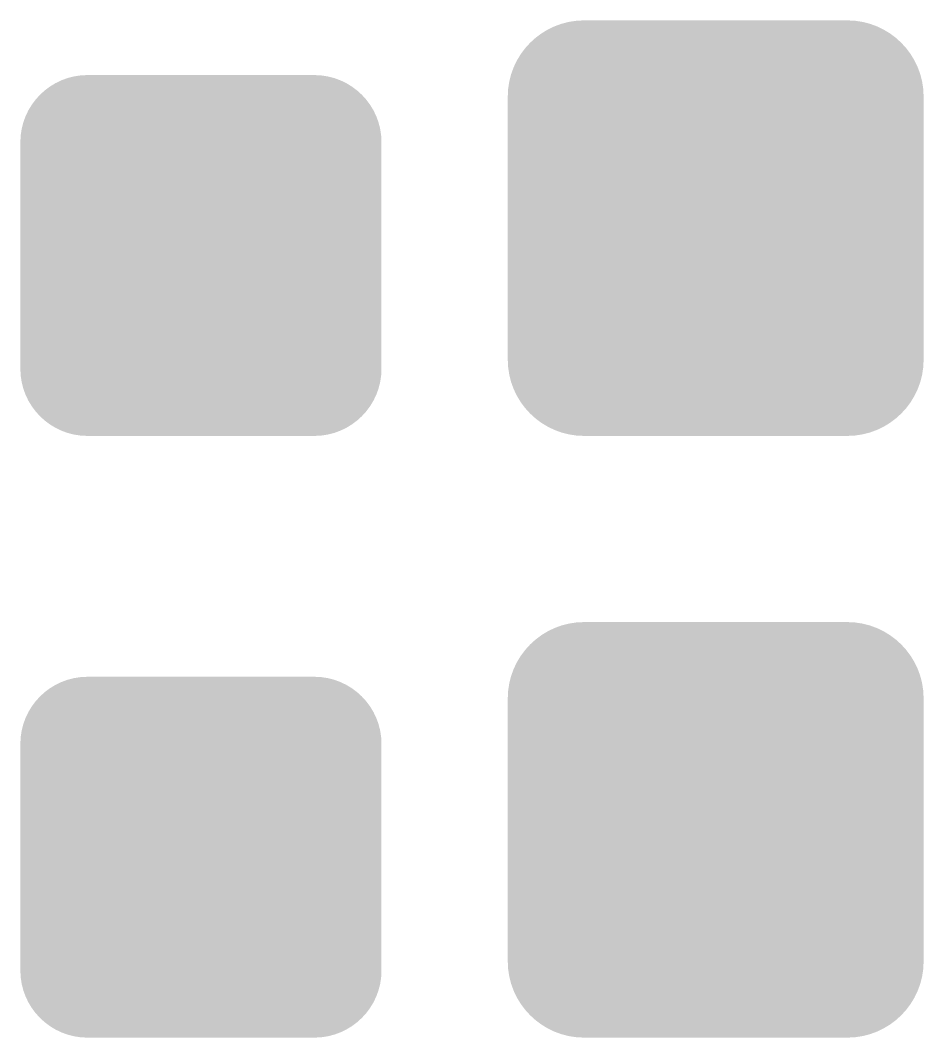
# Model space of a CAD drawing. Header units: millimetres. Extents: x 5277 to 6029, y 2052 to 2709.
# Drawn here: x 5706 to 5722.5, y 2645.63 to 2664.23 of the extents above; entities that cross this region are included whole.
import ezdxf

# ---------------------------------------------------------------- set-up
doc = ezdxf.new("R2010")
doc.units = ezdxf.units.MM
doc.layers.add('RailwayFacility', color=7, linetype='CONTINUOUS', true_color=0x000000)

# ---------------------------------------------------------------- blocks, each defined once
blk = doc.blocks.new('602030202_план_мз')
at = {"layer": 'RailwayFacility', "linetype": 'Continuous'}
h = blk.add_hatch(color=256, dxfattribs=at)
edge = h.paths.add_edge_path()
edge.add_spline(control_points=[(0, 0), (0, 0.675), (0.55, 1.225), (1.225, 1.225)], knot_values=[-1, -1, -1, -1, 0, 0, 0, 0], degree=3, periodic=0)
edge.add_line((1.225, 1.225), (5.372, 1.225))
edge.add_spline(control_points=[(5.372, 1.225), (6.047, 1.225), (6.598, 0.675), (6.598, 0)], knot_values=[-1, -1, -1, -1, 0, 0, 0, 0], degree=3, periodic=0)
edge.add_line((6.598, 0), (6.598, -4.147))
edge.add_spline(control_points=[(6.598, -4.147), (6.598, -4.822), (6.047, -5.372), (5.372, -5.372)], knot_values=[-1, -1, -1, -1, 0, 0, 0, 0], degree=3, periodic=0)
edge.add_line((5.372, -5.372), (1.225, -5.372))
edge.add_spline(control_points=[(1.225, -5.372), (0.55, -5.372), (0, -4.822), (0, -4.147)], knot_values=[-1, -1, -1, -1, 0, 0, 0, 0], degree=3, periodic=0)
edge.add_line((0, -4.147), (0, 0))
edge = h.paths.add_edge_path(flags=16)
edge.add_spline(control_points=[(0.313, -4.147), (0.313, -4.652), (0.72, -5.059), (1.225, -5.059)], knot_values=[-1, -1, -1, -1, 0, 0, 0, 0], degree=3, periodic=0)
edge.add_line((1.225, -5.059), (5.372, -5.059))
edge.add_spline(control_points=[(5.372, -5.059), (5.878, -5.059), (6.285, -4.652), (6.285, -4.147)], knot_values=[-1, -1, -1, -1, 0, 0, 0, 0], degree=3, periodic=0)
edge.add_line((6.285, -4.147), (6.285, 0))
edge.add_spline(control_points=[(6.285, 0), (6.285, 0.505), (5.878, 0.912), (5.372, 0.912)], knot_values=[-1, -1, -1, -1, 0, 0, 0, 0], degree=3, periodic=0)
edge.add_line((5.372, 0.912), (1.225, 0.912))
edge.add_spline(control_points=[(1.225, 0.912), (0.72, 0.912), (0.313, 0.505), (0.313, 0)], knot_values=[-1, -1, -1, -1, 0, 0, 0, 0], degree=3, periodic=0)
edge.add_line((0.313, 0), (0.313, -4.147))
at = {"layer": 'RailwayFacility', "linetype": 'Continuous', "true_color": 0xff0000}
h = blk.add_hatch(color=1, dxfattribs=at)
edge = h.paths.add_edge_path()
edge.add_line((0.313, 0), (0.313, -4.147))
edge.add_spline(control_points=[(0.313, -4.147), (0.313, -4.652), (0.72, -5.059), (1.225, -5.059)], knot_values=[-1, -1, -1, -1, 0, 0, 0, 0], degree=3, periodic=0)
edge.add_line((1.225, -5.059), (5.372, -5.059))
edge.add_spline(control_points=[(5.372, -5.059), (5.878, -5.059), (6.285, -4.652), (6.285, -4.147)], knot_values=[-1, -1, -1, -1, 0, 0, 0, 0], degree=3, periodic=0)
edge.add_line((6.285, -4.147), (6.285, 0))
edge.add_spline(control_points=[(6.285, 0), (6.285, 0.505), (5.878, 0.912), (5.372, 0.912)], knot_values=[-1, -1, -1, -1, 0, 0, 0, 0], degree=3, periodic=0)
edge.add_line((5.372, 0.912), (1.225, 0.912))
edge.add_spline(control_points=[(1.225, 0.912), (0.72, 0.912), (0.313, 0.505), (0.313, 0)], knot_values=[-1, -1, -1, -1, 0, 0, 0, 0], degree=3, periodic=0)
at = {"layer": 'RailwayFacility', "linetype": 'Continuous'}
h = blk.add_hatch(color=256, dxfattribs=at)
h.paths.add_polyline_path([(3.491, -0.219), (5.793, -0.219), (5.793, -0.522), (5.306, -0.522), (5.306, -2.768), (5.849, -2.768), (5.849, -4.23), (4.01, -4.23), (0.751, -4.23), (0.751, -3.675), (1.029, -3.675), (1.029, -3.342), (1.233, -3.342), (1.233, -3.502), (2.813, -3.502), (2.813, -3.342), (3.01, -3.342), (3.01, -3.675), (4.01, -3.675), (4.01, -3.151), (3.609, -3.151), (3.609, -2.768), (4.744, -2.768), (5.009, -2.768), (5.009, -0.522), (3.491, -0.522)])
h.paths.add_polyline_path([(1.035, -0.164), (3.004, -0.164), (3.062, -0.164), (3.163, -0.205), (3.204, -0.247), (3.246, -0.289), (3.288, -0.389), (3.288, -0.448), (3.288, -2.25), (3.288, -2.308), (3.246, -2.408), (3.204, -2.45), (3.163, -2.492), (3.062, -2.533), (3.004, -2.533), (3.004, -3.002), (3.004, -3.024), (2.99, -3.061), (2.976, -3.076), (2.962, -3.092), (2.927, -3.107), (2.905, -3.107), (2.862, -3.107), (2.862, -3.28), (2.862, -3.311), (2.831, -3.342), (2.8, -3.342), (2.738, -3.342), (2.708, -3.342), (2.677, -3.311), (2.677, -3.28), (2.677, -3.107), (1.362, -3.107), (1.362, -3.28), (1.362, -3.311), (1.335, -3.342), (1.307, -3.342), (1.239, -3.342), (1.211, -3.342), (1.183, -3.311), (1.183, -3.28), (1.183, -3.107), (1.14, -3.107), (1.119, -3.107), (1.082, -3.092), (1.066, -3.076), (1.051, -3.061), (1.035, -3.024), (1.035, -3.002), (1.035, -2.533), (0.977, -2.533), (0.878, -2.492), (0.838, -2.45), (0.798, -2.408), (0.758, -2.308), (0.758, -2.25), (0.758, -0.448), (0.758, -0.389), (0.798, -0.289), (0.838, -0.247), (0.878, -0.205), (0.977, -0.164)])
h.paths.add_polyline_path([(1.029, -0.824), (1.029, -1.509), (3.016, -1.509), (3.016, -0.824)], flags=16)
h.paths.add_polyline_path([(1.307, -0.367), (1.282, -0.367), (1.257, -0.392), (1.257, -0.417), (1.257, -0.503), (1.257, -0.528), (1.282, -0.552), (1.307, -0.552), (2.738, -0.552), (2.763, -0.552), (2.788, -0.528), (2.788, -0.503), (2.788, -0.417), (2.788, -0.392), (2.763, -0.367), (2.738, -0.367)], flags=16)
h.paths.add_polyline_path([(2.763, -2.41), (2.748, -2.41), (2.726, -2.425), (2.72, -2.441), (2.72, -2.447), (2.714, -2.447), (2.714, -2.459), (2.714, -2.533), (2.714, -2.928), (2.714, -2.953), (2.738, -2.978), (2.763, -2.978), (2.788, -2.978), (2.813, -2.978), (2.837, -2.953), (2.837, -2.928), (2.837, -2.459), (2.837, -2.435), (2.813, -2.41), (2.788, -2.41)], flags=16)
h.paths.add_polyline_path([(2.01, -2.41), (1.989, -2.41), (1.964, -2.428), (1.961, -2.447), (1.961, -2.453), (1.961, -2.459), (1.961, -2.533), (1.961, -2.928), (1.961, -2.953), (1.986, -2.978), (2.01, -2.978), (2.035, -2.978), (2.06, -2.978), (2.084, -2.953), (2.084, -2.928), (2.084, -2.533), (2.084, -2.459), (2.084, -2.453), (2.084, -2.432), (2.06, -2.41), (2.035, -2.41)], flags=16)
h.paths.add_polyline_path([(1.757, -2.41), (1.733, -2.41), (1.708, -2.432), (1.708, -2.453), (1.708, -2.459), (1.708, -2.533), (1.708, -2.928), (1.708, -2.953), (1.733, -2.978), (1.757, -2.978), (1.782, -2.978), (1.807, -2.978), (1.831, -2.953), (1.831, -2.928), (1.831, -2.459), (1.831, -2.453), (1.831, -2.432), (1.807, -2.41), (1.782, -2.41)], flags=16)
h.paths.add_polyline_path([(2.51, -2.41), (2.495, -2.41), (2.473, -2.425), (2.467, -2.441), (2.467, -2.447), (2.467, -2.453), (2.467, -2.459), (2.467, -2.533), (2.467, -2.928), (2.467, -2.953), (2.489, -2.978), (2.51, -2.978), (2.535, -2.978), (2.559, -2.978), (2.584, -2.953), (2.584, -2.928), (2.584, -2.459), (2.584, -2.435), (2.559, -2.41), (2.535, -2.41)], flags=16)
h.paths.add_polyline_path([(2.263, -2.41), (2.245, -2.41), (2.22, -2.428), (2.214, -2.447), (2.214, -2.453), (2.214, -2.459), (2.214, -2.533), (2.214, -2.928), (2.214, -2.953), (2.239, -2.978), (2.263, -2.978), (2.288, -2.978), (2.31, -2.978), (2.331, -2.953), (2.331, -2.928), (2.331, -2.459), (2.331, -2.435), (2.31, -2.41), (2.288, -2.41)], flags=16)
h.paths.add_polyline_path([(1.504, -2.41), (1.483, -2.41), (1.461, -2.432), (1.461, -2.453), (1.461, -2.459), (1.461, -2.533), (1.461, -2.928), (1.461, -2.953), (1.483, -2.978), (1.504, -2.978), (1.529, -2.978), (1.554, -2.978), (1.578, -2.953), (1.578, -2.928), (1.578, -2.533), (1.578, -2.459), (1.578, -2.453), (1.578, -2.432), (1.554, -2.41), (1.529, -2.41)], flags=16)
h.paths.add_polyline_path([(1.257, -2.41), (1.233, -2.41), (1.208, -2.432), (1.208, -2.453), (1.208, -2.459), (1.208, -2.928), (1.208, -2.953), (1.233, -2.978), (1.257, -2.978), (1.282, -2.978), (1.304, -2.978), (1.325, -2.953), (1.325, -2.928), (1.325, -2.533), (1.325, -2.459), (1.325, -2.453), (1.325, -2.432), (1.304, -2.41), (1.282, -2.41)], flags=16)
h.paths.add_polyline_path([(2.951, -1.944), (2.934, -1.927), (2.893, -1.91), (2.868, -1.91), (2.843, -1.91), (2.803, -1.926), (2.788, -1.941), (2.772, -1.956), (2.757, -1.997), (2.757, -2.021), (2.757, -2.046), (2.774, -2.088), (2.791, -2.105), (2.808, -2.121), (2.846, -2.138), (2.868, -2.138), (2.893, -2.138), (2.934, -2.121), (2.951, -2.105), (2.968, -2.088), (2.985, -2.046), (2.985, -2.021), (2.985, -2), (2.968, -1.961)], flags=16)
h.paths.add_polyline_path([(1.171, -1.91), (1.149, -1.91), (1.111, -1.926), (1.094, -1.941), (1.077, -1.956), (1.06, -1.997), (1.06, -2.021), (1.06, -2.046), (1.077, -2.088), (1.094, -2.105), (1.111, -2.121), (1.149, -2.138), (1.171, -2.138), (1.193, -2.138), (1.233, -2.121), (1.251, -2.105), (1.27, -2.088), (1.288, -2.046), (1.288, -2.021), (1.288, -2), (1.271, -1.961), (1.254, -1.944), (1.237, -1.927), (1.196, -1.91)], flags=16)
blk = doc.blocks.new('602030202_план_рз')
at = {"layer": 'RailwayFacility', "linetype": 'Continuous'}
h = blk.add_hatch(color=256, dxfattribs=at)
edge = h.paths.add_edge_path()
edge.add_spline(control_points=[(-0.095, -0.169), (-0.095, 0.599), (0.531, 1.225), (1.3, 1.225)], knot_values=[-1, -1, -1, -1, 0, 0, 0, 0], degree=3, periodic=0)
edge.add_line((1.3, 1.225), (6.108, 1.225))
edge.add_spline(control_points=[(6.108, 1.225), (6.877, 1.225), (7.503, 0.599), (7.503, -0.169)], knot_values=[-1, -1, -1, -1, 0, 0, 0, 0], degree=3, periodic=0)
edge.add_line((7.503, -0.169), (7.503, -4.978))
edge.add_spline(control_points=[(7.503, -4.978), (7.503, -5.747), (6.877, -6.372), (6.108, -6.372)], knot_values=[-1, -1, -1, -1, 0, 0, 0, 0], degree=3, periodic=0)
edge.add_line((6.108, -6.372), (1.3, -6.372))
edge.add_spline(control_points=[(1.3, -6.372), (0.531, -6.372), (-0.095, -5.747), (-0.095, -4.978)], knot_values=[-1, -1, -1, -1, 0, 0, 0, 0], degree=3, periodic=0)
edge.add_line((-0.095, -4.978), (-0.095, -0.169))
edge = h.paths.add_edge_path(flags=16)
edge.add_spline(control_points=[(0.218, -4.978), (0.218, -5.577), (0.701, -6.059), (1.3, -6.059)], knot_values=[-1, -1, -1, -1, 0, 0, 0, 0], degree=3, periodic=0)
edge.add_line((1.3, -6.059), (6.108, -6.059))
edge.add_spline(control_points=[(6.108, -6.059), (6.707, -6.059), (7.19, -5.577), (7.19, -4.978)], knot_values=[-1, -1, -1, -1, 0, 0, 0, 0], degree=3, periodic=0)
edge.add_line((7.19, -4.978), (7.19, -0.169))
edge.add_spline(control_points=[(7.19, -0.169), (7.19, 0.43), (6.707, 0.912), (6.108, 0.912)], knot_values=[-1, -1, -1, -1, 0, 0, 0, 0], degree=3, periodic=0)
edge.add_line((6.108, 0.912), (1.3, 0.912))
edge.add_spline(control_points=[(1.3, 0.912), (0.701, 0.912), (0.218, 0.43), (0.218, -0.169)], knot_values=[-1, -1, -1, -1, 0, 0, 0, 0], degree=3, periodic=0)
edge.add_line((0.218, -0.169), (0.218, -4.978))
at = {"layer": 'RailwayFacility', "linetype": 'Continuous', "true_color": 0xff0000}
h = blk.add_hatch(color=1, dxfattribs=at)
edge = h.paths.add_edge_path()
edge.add_spline(control_points=[(0.218, -4.978), (0.218, -5.577), (0.701, -6.059), (1.3, -6.059)], knot_values=[-1, -1, -1, -1, 0, 0, 0, 0], degree=3, periodic=0)
edge.add_line((1.3, -6.059), (6.108, -6.059))
edge.add_spline(control_points=[(6.108, -6.059), (6.707, -6.059), (7.19, -5.577), (7.19, -4.978)], knot_values=[-1, -1, -1, -1, 0, 0, 0, 0], degree=3, periodic=0)
edge.add_line((7.19, -4.978), (7.19, -0.169))
edge.add_spline(control_points=[(7.19, -0.169), (7.19, 0.43), (6.707, 0.912), (6.108, 0.912)], knot_values=[-1, -1, -1, -1, 0, 0, 0, 0], degree=3, periodic=0)
edge.add_line((6.108, 0.912), (1.3, 0.912))
edge.add_spline(control_points=[(1.3, 0.912), (0.701, 0.912), (0.218, 0.43), (0.218, -0.169)], knot_values=[-1, -1, -1, -1, 0, 0, 0, 0], degree=3, periodic=0)
edge.add_line((0.218, -0.169), (0.218, -4.978))
at = {"layer": 'RailwayFacility', "linetype": 'Continuous'}
h = blk.add_hatch(color=256, dxfattribs=at)
edge = h.paths.add_edge_path()
edge.add_line((0.426, -0.513), (0.426, -4.634))
edge.add_spline(control_points=[(0.426, -4.634), (0.426, -5.305), (0.973, -5.852), (1.644, -5.852)], knot_values=[0, 0, 0, 0, 1, 1, 1, 1], degree=3, periodic=0)
edge.add_line((1.644, -5.852), (5.765, -5.852))
edge.add_spline(control_points=[(5.765, -5.852), (6.435, -5.852), (6.983, -5.305), (6.983, -4.634)], knot_values=[0, 0, 0, 0, 1, 1, 1, 1], degree=3, periodic=0)
edge.add_line((6.983, -4.634), (6.983, -0.513))
edge.add_spline(control_points=[(6.983, -0.513), (6.983, 0.158), (6.435, 0.705), (5.765, 0.705)], knot_values=[0, 0, 0, 0, 1, 1, 1, 1], degree=3, periodic=0)
edge.add_line((5.765, 0.705), (1.644, 0.705))
edge.add_spline(control_points=[(1.644, 0.705), (0.973, 0.705), (0.426, 0.158), (0.426, -0.513)], knot_values=[0, 0, 0, 0, 1, 1, 1, 1], degree=3, periodic=0)
edge = h.paths.add_edge_path(flags=16)
edge.add_spline(control_points=[(0.737, -4.634), (0.737, -5.136), (1.142, -5.541), (1.644, -5.541)], knot_values=[-1, -1, -1, -1, 0, 0, 0, 0], degree=3, periodic=0)
edge.add_line((1.644, -5.541), (5.765, -5.541))
edge.add_spline(control_points=[(5.765, -5.541), (6.267, -5.541), (6.671, -5.136), (6.671, -4.634)], knot_values=[-1, -1, -1, -1, 0, 0, 0, 0], degree=3, periodic=0)
edge.add_line((6.671, -4.634), (6.671, -0.513))
edge.add_spline(control_points=[(6.671, -0.513), (6.671, -0.011), (6.267, 0.394), (5.765, 0.394)], knot_values=[-1, -1, -1, -1, 0, 0, 0, 0], degree=3, periodic=0)
edge.add_line((5.765, 0.394), (1.644, 0.394))
edge.add_spline(control_points=[(1.644, 0.394), (1.142, 0.394), (0.737, -0.011), (0.737, -0.513)], knot_values=[-1, -1, -1, -1, 0, 0, 0, 0], degree=3, periodic=0)
edge.add_line((0.737, -0.513), (0.737, -4.634))
h = blk.add_hatch(color=256, dxfattribs=at)
h.paths.add_polyline_path([(3.878, -0.732), (6.18, -0.732), (6.18, -1.035), (5.692, -1.035), (5.692, -3.281), (6.235, -3.281), (6.235, -4.743), (4.396, -4.743), (1.138, -4.743), (1.138, -4.188), (1.416, -4.188), (1.416, -3.855), (1.619, -3.855), (1.619, -4.015), (3.199, -4.015), (3.199, -3.855), (3.397, -3.855), (3.397, -4.188), (4.396, -4.188), (4.396, -3.663), (3.995, -3.663), (3.995, -3.281), (5.131, -3.281), (5.396, -3.281), (5.396, -1.035), (3.878, -1.035)])
h.paths.add_polyline_path([(1.422, -0.677), (3.39, -0.677), (3.449, -0.677), (3.549, -0.718), (3.591, -0.76), (3.633, -0.802), (3.674, -0.902), (3.674, -0.961), (3.674, -2.763), (3.674, -2.821), (3.633, -2.921), (3.591, -2.963), (3.549, -3.005), (3.449, -3.046), (3.39, -3.046), (3.39, -3.515), (3.39, -3.537), (3.377, -3.574), (3.363, -3.589), (3.349, -3.605), (3.313, -3.62), (3.292, -3.62), (3.248, -3.62), (3.248, -3.793), (3.248, -3.824), (3.218, -3.855), (3.187, -3.855), (3.125, -3.855), (3.094, -3.855), (3.063, -3.824), (3.063, -3.793), (3.063, -3.62), (1.749, -3.62), (1.749, -3.793), (1.749, -3.824), (1.721, -3.855), (1.693, -3.855), (1.625, -3.855), (1.598, -3.855), (1.57, -3.824), (1.57, -3.793), (1.57, -3.62), (1.527, -3.62), (1.505, -3.62), (1.468, -3.605), (1.453, -3.589), (1.437, -3.574), (1.422, -3.537), (1.422, -3.515), (1.422, -3.046), (1.363, -3.046), (1.264, -3.005), (1.224, -2.963), (1.184, -2.921), (1.144, -2.821), (1.144, -2.763), (1.144, -0.961), (1.144, -0.902), (1.184, -0.802), (1.224, -0.76), (1.264, -0.718), (1.363, -0.677)])
h.paths.add_polyline_path([(1.416, -1.337), (1.416, -2.022), (3.403, -2.022), (3.403, -1.337)], flags=16)
h.paths.add_polyline_path([(1.693, -0.88), (1.669, -0.88), (1.644, -0.905), (1.644, -0.93), (1.644, -1.016), (1.644, -1.041), (1.669, -1.065), (1.693, -1.065), (3.125, -1.065), (3.15, -1.065), (3.174, -1.041), (3.174, -1.016), (3.174, -0.93), (3.174, -0.905), (3.15, -0.88), (3.125, -0.88)], flags=16)
h.paths.add_polyline_path([(3.15, -2.923), (3.134, -2.923), (3.113, -2.938), (3.107, -2.954), (3.107, -2.96), (3.1, -2.96), (3.1, -2.972), (3.1, -3.046), (3.1, -3.441), (3.1, -3.466), (3.125, -3.491), (3.15, -3.491), (3.174, -3.491), (3.199, -3.491), (3.224, -3.466), (3.224, -3.441), (3.224, -2.972), (3.224, -2.948), (3.199, -2.923), (3.174, -2.923)], flags=16)
h.paths.add_polyline_path([(2.397, -2.923), (2.375, -2.923), (2.351, -2.941), (2.348, -2.96), (2.348, -2.966), (2.348, -2.972), (2.348, -3.046), (2.348, -3.441), (2.348, -3.466), (2.372, -3.491), (2.397, -3.491), (2.422, -3.491), (2.446, -3.491), (2.471, -3.466), (2.471, -3.441), (2.471, -3.046), (2.471, -2.972), (2.471, -2.966), (2.471, -2.945), (2.446, -2.923), (2.422, -2.923)], flags=16)
h.paths.add_polyline_path([(2.144, -2.923), (2.119, -2.923), (2.095, -2.945), (2.095, -2.966), (2.095, -2.972), (2.095, -3.046), (2.095, -3.441), (2.095, -3.466), (2.119, -3.491), (2.144, -3.491), (2.169, -3.491), (2.193, -3.491), (2.218, -3.466), (2.218, -3.441), (2.218, -2.972), (2.218, -2.966), (2.218, -2.945), (2.193, -2.923), (2.169, -2.923)], flags=16)
h.paths.add_polyline_path([(2.897, -2.923), (2.881, -2.923), (2.86, -2.938), (2.854, -2.954), (2.854, -2.96), (2.854, -2.966), (2.854, -2.972), (2.854, -3.046), (2.854, -3.441), (2.854, -3.466), (2.875, -3.491), (2.897, -3.491), (2.921, -3.491), (2.946, -3.491), (2.971, -3.466), (2.971, -3.441), (2.971, -2.972), (2.971, -2.948), (2.946, -2.923), (2.921, -2.923)], flags=16)
h.paths.add_polyline_path([(2.65, -2.923), (2.631, -2.923), (2.607, -2.941), (2.601, -2.96), (2.601, -2.966), (2.601, -2.972), (2.601, -3.046), (2.601, -3.441), (2.601, -3.466), (2.625, -3.491), (2.65, -3.491), (2.675, -3.491), (2.696, -3.491), (2.718, -3.466), (2.718, -3.441), (2.718, -2.972), (2.718, -2.948), (2.696, -2.923), (2.675, -2.923)], flags=16)
h.paths.add_polyline_path([(1.891, -2.923), (1.869, -2.923), (1.848, -2.945), (1.848, -2.966), (1.848, -2.972), (1.848, -3.046), (1.848, -3.441), (1.848, -3.466), (1.869, -3.491), (1.891, -3.491), (1.916, -3.491), (1.94, -3.491), (1.965, -3.466), (1.965, -3.441), (1.965, -3.046), (1.965, -2.972), (1.965, -2.966), (1.965, -2.945), (1.94, -2.923), (1.916, -2.923)], flags=16)
h.paths.add_polyline_path([(1.644, -2.923), (1.619, -2.923), (1.595, -2.945), (1.595, -2.966), (1.595, -2.972), (1.595, -3.441), (1.595, -3.466), (1.619, -3.491), (1.644, -3.491), (1.669, -3.491), (1.69, -3.491), (1.712, -3.466), (1.712, -3.441), (1.712, -3.046), (1.712, -2.972), (1.712, -2.966), (1.712, -2.945), (1.69, -2.923), (1.669, -2.923)], flags=16)
h.paths.add_polyline_path([(3.338, -2.457), (3.321, -2.44), (3.279, -2.423), (3.255, -2.423), (3.23, -2.423), (3.19, -2.439), (3.174, -2.454), (3.159, -2.469), (3.144, -2.509), (3.144, -2.534), (3.144, -2.559), (3.161, -2.601), (3.178, -2.617), (3.195, -2.634), (3.233, -2.651), (3.255, -2.651), (3.279, -2.651), (3.321, -2.634), (3.338, -2.617), (3.355, -2.601), (3.372, -2.559), (3.372, -2.534), (3.372, -2.513), (3.355, -2.474)], flags=16)
h.paths.add_polyline_path([(1.558, -2.423), (1.536, -2.423), (1.497, -2.439), (1.48, -2.454), (1.464, -2.469), (1.447, -2.509), (1.447, -2.534), (1.447, -2.559), (1.464, -2.601), (1.48, -2.617), (1.497, -2.634), (1.536, -2.651), (1.558, -2.651), (1.579, -2.651), (1.619, -2.634), (1.638, -2.617), (1.656, -2.601), (1.675, -2.559), (1.675, -2.534), (1.675, -2.513), (1.658, -2.474), (1.641, -2.457), (1.624, -2.44), (1.582, -2.423)], flags=16)
blk = doc.blocks.new('602030202_рек_мз')
at = {"layer": 'RailwayFacility', "linetype": 'Continuous'}
h = blk.add_hatch(color=256, dxfattribs=at)
edge = h.paths.add_edge_path()
edge.add_spline(control_points=[(0, 0), (0, 0.675), (0.55, 1.225), (1.225, 1.225)], knot_values=[-1, -1, -1, -1, 0, 0, 0, 0], degree=3, periodic=0)
edge.add_line((1.225, 1.225), (5.372, 1.225))
edge.add_spline(control_points=[(5.372, 1.225), (6.047, 1.225), (6.598, 0.675), (6.598, 0)], knot_values=[-1, -1, -1, -1, 0, 0, 0, 0], degree=3, periodic=0)
edge.add_line((6.598, 0), (6.598, -4.147))
edge.add_spline(control_points=[(6.598, -4.147), (6.598, -4.822), (6.047, -5.372), (5.372, -5.372)], knot_values=[-1, -1, -1, -1, 0, 0, 0, 0], degree=3, periodic=0)
edge.add_line((5.372, -5.372), (1.225, -5.372))
edge.add_spline(control_points=[(1.225, -5.372), (0.55, -5.372), (0, -4.822), (0, -4.147)], knot_values=[-1, -1, -1, -1, 0, 0, 0, 0], degree=3, periodic=0)
edge.add_line((0, -4.147), (0, 0))
edge = h.paths.add_edge_path(flags=16)
edge.add_spline(control_points=[(0.313, -4.147), (0.313, -4.652), (0.72, -5.059), (1.225, -5.059)], knot_values=[-1, -1, -1, -1, 0, 0, 0, 0], degree=3, periodic=0)
edge.add_line((1.225, -5.059), (5.372, -5.059))
edge.add_spline(control_points=[(5.372, -5.059), (5.878, -5.059), (6.285, -4.652), (6.285, -4.147)], knot_values=[-1, -1, -1, -1, 0, 0, 0, 0], degree=3, periodic=0)
edge.add_line((6.285, -4.147), (6.285, 0))
edge.add_spline(control_points=[(6.285, 0), (6.285, 0.505), (5.878, 0.912), (5.372, 0.912)], knot_values=[-1, -1, -1, -1, 0, 0, 0, 0], degree=3, periodic=0)
edge.add_line((5.372, 0.912), (1.225, 0.912))
edge.add_spline(control_points=[(1.225, 0.912), (0.72, 0.912), (0.313, 0.505), (0.313, 0)], knot_values=[-1, -1, -1, -1, 0, 0, 0, 0], degree=3, periodic=0)
edge.add_line((0.313, 0), (0.313, -4.147))
at = {"layer": 'RailwayFacility', "linetype": 'Continuous', "true_color": 0xffff00}
h = blk.add_hatch(color=2, dxfattribs=at)
edge = h.paths.add_edge_path()
edge.add_line((0.313, 0), (0.313, -4.147))
edge.add_spline(control_points=[(0.313, -4.147), (0.313, -4.652), (0.72, -5.059), (1.225, -5.059)], knot_values=[-1, -1, -1, -1, 0, 0, 0, 0], degree=3, periodic=0)
edge.add_line((1.225, -5.059), (5.372, -5.059))
edge.add_spline(control_points=[(5.372, -5.059), (5.878, -5.059), (6.285, -4.652), (6.285, -4.147)], knot_values=[-1, -1, -1, -1, 0, 0, 0, 0], degree=3, periodic=0)
edge.add_line((6.285, -4.147), (6.285, 0))
edge.add_spline(control_points=[(6.285, 0), (6.285, 0.505), (5.878, 0.912), (5.372, 0.912)], knot_values=[-1, -1, -1, -1, 0, 0, 0, 0], degree=3, periodic=0)
edge.add_line((5.372, 0.912), (1.225, 0.912))
edge.add_spline(control_points=[(1.225, 0.912), (0.72, 0.912), (0.313, 0.505), (0.313, 0)], knot_values=[-1, -1, -1, -1, 0, 0, 0, 0], degree=3, periodic=0)
at = {"layer": 'RailwayFacility', "linetype": 'Continuous'}
h = blk.add_hatch(color=256, dxfattribs=at)
h.paths.add_polyline_path([(3.491, -0.219), (5.793, -0.219), (5.793, -0.522), (5.306, -0.522), (5.306, -2.768), (5.849, -2.768), (5.849, -4.23), (4.01, -4.23), (0.751, -4.23), (0.751, -3.675), (1.029, -3.675), (1.029, -3.342), (1.233, -3.342), (1.233, -3.502), (2.813, -3.502), (2.813, -3.342), (3.01, -3.342), (3.01, -3.675), (4.01, -3.675), (4.01, -3.151), (3.609, -3.151), (3.609, -2.768), (4.744, -2.768), (5.009, -2.768), (5.009, -0.522), (3.491, -0.522)])
h.paths.add_polyline_path([(1.035, -0.164), (3.004, -0.164), (3.062, -0.164), (3.163, -0.205), (3.204, -0.247), (3.246, -0.289), (3.288, -0.389), (3.288, -0.448), (3.288, -2.25), (3.288, -2.308), (3.246, -2.408), (3.204, -2.45), (3.163, -2.492), (3.062, -2.533), (3.004, -2.533), (3.004, -3.002), (3.004, -3.024), (2.99, -3.061), (2.976, -3.076), (2.962, -3.092), (2.927, -3.107), (2.905, -3.107), (2.862, -3.107), (2.862, -3.28), (2.862, -3.311), (2.831, -3.342), (2.8, -3.342), (2.738, -3.342), (2.708, -3.342), (2.677, -3.311), (2.677, -3.28), (2.677, -3.107), (1.362, -3.107), (1.362, -3.28), (1.362, -3.311), (1.335, -3.342), (1.307, -3.342), (1.239, -3.342), (1.211, -3.342), (1.183, -3.311), (1.183, -3.28), (1.183, -3.107), (1.14, -3.107), (1.119, -3.107), (1.082, -3.092), (1.066, -3.076), (1.051, -3.061), (1.035, -3.024), (1.035, -3.002), (1.035, -2.533), (0.977, -2.533), (0.878, -2.492), (0.838, -2.45), (0.798, -2.408), (0.758, -2.308), (0.758, -2.25), (0.758, -0.448), (0.758, -0.389), (0.798, -0.289), (0.838, -0.247), (0.878, -0.205), (0.977, -0.164)])
h.paths.add_polyline_path([(1.029, -0.824), (1.029, -1.509), (3.016, -1.509), (3.016, -0.824)], flags=16)
h.paths.add_polyline_path([(1.307, -0.367), (1.282, -0.367), (1.257, -0.392), (1.257, -0.417), (1.257, -0.503), (1.257, -0.528), (1.282, -0.552), (1.307, -0.552), (2.738, -0.552), (2.763, -0.552), (2.788, -0.528), (2.788, -0.503), (2.788, -0.417), (2.788, -0.392), (2.763, -0.367), (2.738, -0.367)], flags=16)
h.paths.add_polyline_path([(2.763, -2.41), (2.748, -2.41), (2.726, -2.425), (2.72, -2.441), (2.72, -2.447), (2.714, -2.447), (2.714, -2.459), (2.714, -2.533), (2.714, -2.928), (2.714, -2.953), (2.738, -2.978), (2.763, -2.978), (2.788, -2.978), (2.813, -2.978), (2.837, -2.953), (2.837, -2.928), (2.837, -2.459), (2.837, -2.435), (2.813, -2.41), (2.788, -2.41)], flags=16)
h.paths.add_polyline_path([(2.01, -2.41), (1.989, -2.41), (1.964, -2.428), (1.961, -2.447), (1.961, -2.453), (1.961, -2.459), (1.961, -2.533), (1.961, -2.928), (1.961, -2.953), (1.986, -2.978), (2.01, -2.978), (2.035, -2.978), (2.06, -2.978), (2.084, -2.953), (2.084, -2.928), (2.084, -2.533), (2.084, -2.459), (2.084, -2.453), (2.084, -2.432), (2.06, -2.41), (2.035, -2.41)], flags=16)
h.paths.add_polyline_path([(1.757, -2.41), (1.733, -2.41), (1.708, -2.432), (1.708, -2.453), (1.708, -2.459), (1.708, -2.533), (1.708, -2.928), (1.708, -2.953), (1.733, -2.978), (1.757, -2.978), (1.782, -2.978), (1.807, -2.978), (1.831, -2.953), (1.831, -2.928), (1.831, -2.459), (1.831, -2.453), (1.831, -2.432), (1.807, -2.41), (1.782, -2.41)], flags=16)
h.paths.add_polyline_path([(2.51, -2.41), (2.495, -2.41), (2.473, -2.425), (2.467, -2.441), (2.467, -2.447), (2.467, -2.453), (2.467, -2.459), (2.467, -2.533), (2.467, -2.928), (2.467, -2.953), (2.489, -2.978), (2.51, -2.978), (2.535, -2.978), (2.559, -2.978), (2.584, -2.953), (2.584, -2.928), (2.584, -2.459), (2.584, -2.435), (2.559, -2.41), (2.535, -2.41)], flags=16)
h.paths.add_polyline_path([(2.263, -2.41), (2.245, -2.41), (2.22, -2.428), (2.214, -2.447), (2.214, -2.453), (2.214, -2.459), (2.214, -2.533), (2.214, -2.928), (2.214, -2.953), (2.239, -2.978), (2.263, -2.978), (2.288, -2.978), (2.31, -2.978), (2.331, -2.953), (2.331, -2.928), (2.331, -2.459), (2.331, -2.435), (2.31, -2.41), (2.288, -2.41)], flags=16)
h.paths.add_polyline_path([(1.504, -2.41), (1.483, -2.41), (1.461, -2.432), (1.461, -2.453), (1.461, -2.459), (1.461, -2.533), (1.461, -2.928), (1.461, -2.953), (1.483, -2.978), (1.504, -2.978), (1.529, -2.978), (1.554, -2.978), (1.578, -2.953), (1.578, -2.928), (1.578, -2.533), (1.578, -2.459), (1.578, -2.453), (1.578, -2.432), (1.554, -2.41), (1.529, -2.41)], flags=16)
h.paths.add_polyline_path([(1.257, -2.41), (1.233, -2.41), (1.208, -2.432), (1.208, -2.453), (1.208, -2.459), (1.208, -2.928), (1.208, -2.953), (1.233, -2.978), (1.257, -2.978), (1.282, -2.978), (1.304, -2.978), (1.325, -2.953), (1.325, -2.928), (1.325, -2.533), (1.325, -2.459), (1.325, -2.453), (1.325, -2.432), (1.304, -2.41), (1.282, -2.41)], flags=16)
h.paths.add_polyline_path([(2.951, -1.944), (2.934, -1.927), (2.893, -1.91), (2.868, -1.91), (2.843, -1.91), (2.803, -1.926), (2.788, -1.941), (2.772, -1.956), (2.757, -1.997), (2.757, -2.021), (2.757, -2.046), (2.774, -2.088), (2.791, -2.105), (2.808, -2.121), (2.846, -2.138), (2.868, -2.138), (2.893, -2.138), (2.934, -2.121), (2.951, -2.105), (2.968, -2.088), (2.985, -2.046), (2.985, -2.021), (2.985, -2), (2.968, -1.961)], flags=16)
h.paths.add_polyline_path([(1.171, -1.91), (1.149, -1.91), (1.111, -1.926), (1.094, -1.941), (1.077, -1.956), (1.06, -1.997), (1.06, -2.021), (1.06, -2.046), (1.077, -2.088), (1.094, -2.105), (1.111, -2.121), (1.149, -2.138), (1.171, -2.138), (1.193, -2.138), (1.233, -2.121), (1.251, -2.105), (1.27, -2.088), (1.288, -2.046), (1.288, -2.021), (1.288, -2), (1.271, -1.961), (1.254, -1.944), (1.237, -1.927), (1.196, -1.91)], flags=16)
blk = doc.blocks.new('602030202_рек_рз')
at = {"layer": 'RailwayFacility', "linetype": 'Continuous'}
h = blk.add_hatch(color=256, dxfattribs=at)
edge = h.paths.add_edge_path()
edge.add_spline(control_points=[(-0.095, -0.169), (-0.095, 0.599), (0.531, 1.225), (1.3, 1.225)], knot_values=[-1, -1, -1, -1, 0, 0, 0, 0], degree=3, periodic=0)
edge.add_line((1.3, 1.225), (6.108, 1.225))
edge.add_spline(control_points=[(6.108, 1.225), (6.877, 1.225), (7.503, 0.599), (7.503, -0.169)], knot_values=[-1, -1, -1, -1, 0, 0, 0, 0], degree=3, periodic=0)
edge.add_line((7.503, -0.169), (7.503, -4.978))
edge.add_spline(control_points=[(7.503, -4.978), (7.503, -5.747), (6.877, -6.372), (6.108, -6.372)], knot_values=[-1, -1, -1, -1, 0, 0, 0, 0], degree=3, periodic=0)
edge.add_line((6.108, -6.372), (1.3, -6.372))
edge.add_spline(control_points=[(1.3, -6.372), (0.531, -6.372), (-0.095, -5.747), (-0.095, -4.978)], knot_values=[-1, -1, -1, -1, 0, 0, 0, 0], degree=3, periodic=0)
edge.add_line((-0.095, -4.978), (-0.095, -0.169))
edge = h.paths.add_edge_path(flags=16)
edge.add_spline(control_points=[(0.218, -4.978), (0.218, -5.577), (0.701, -6.059), (1.3, -6.059)], knot_values=[-1, -1, -1, -1, 0, 0, 0, 0], degree=3, periodic=0)
edge.add_line((1.3, -6.059), (6.108, -6.059))
edge.add_spline(control_points=[(6.108, -6.059), (6.707, -6.059), (7.19, -5.577), (7.19, -4.978)], knot_values=[-1, -1, -1, -1, 0, 0, 0, 0], degree=3, periodic=0)
edge.add_line((7.19, -4.978), (7.19, -0.169))
edge.add_spline(control_points=[(7.19, -0.169), (7.19, 0.43), (6.707, 0.912), (6.108, 0.912)], knot_values=[-1, -1, -1, -1, 0, 0, 0, 0], degree=3, periodic=0)
edge.add_line((6.108, 0.912), (1.3, 0.912))
edge.add_spline(control_points=[(1.3, 0.912), (0.701, 0.912), (0.218, 0.43), (0.218, -0.169)], knot_values=[-1, -1, -1, -1, 0, 0, 0, 0], degree=3, periodic=0)
edge.add_line((0.218, -0.169), (0.218, -4.978))
at = {"layer": 'RailwayFacility', "linetype": 'Continuous', "true_color": 0xffff00}
h = blk.add_hatch(color=2, dxfattribs=at)
edge = h.paths.add_edge_path()
edge.add_spline(control_points=[(0.218, -4.978), (0.218, -5.577), (0.701, -6.059), (1.3, -6.059)], knot_values=[-1, -1, -1, -1, 0, 0, 0, 0], degree=3, periodic=0)
edge.add_line((1.3, -6.059), (6.108, -6.059))
edge.add_spline(control_points=[(6.108, -6.059), (6.707, -6.059), (7.19, -5.577), (7.19, -4.978)], knot_values=[-1, -1, -1, -1, 0, 0, 0, 0], degree=3, periodic=0)
edge.add_line((7.19, -4.978), (7.19, -0.169))
edge.add_spline(control_points=[(7.19, -0.169), (7.19, 0.43), (6.707, 0.912), (6.108, 0.912)], knot_values=[-1, -1, -1, -1, 0, 0, 0, 0], degree=3, periodic=0)
edge.add_line((6.108, 0.912), (1.3, 0.912))
edge.add_spline(control_points=[(1.3, 0.912), (0.701, 0.912), (0.218, 0.43), (0.218, -0.169)], knot_values=[-1, -1, -1, -1, 0, 0, 0, 0], degree=3, periodic=0)
edge.add_line((0.218, -0.169), (0.218, -4.978))
at = {"layer": 'RailwayFacility', "linetype": 'Continuous'}
h = blk.add_hatch(color=256, dxfattribs=at)
edge = h.paths.add_edge_path()
edge.add_line((0.426, -0.513), (0.426, -4.634))
edge.add_spline(control_points=[(0.426, -4.634), (0.426, -5.305), (0.973, -5.852), (1.644, -5.852)], knot_values=[0, 0, 0, 0, 1, 1, 1, 1], degree=3, periodic=0)
edge.add_line((1.644, -5.852), (5.765, -5.852))
edge.add_spline(control_points=[(5.765, -5.852), (6.435, -5.852), (6.983, -5.305), (6.983, -4.634)], knot_values=[0, 0, 0, 0, 1, 1, 1, 1], degree=3, periodic=0)
edge.add_line((6.983, -4.634), (6.983, -0.513))
edge.add_spline(control_points=[(6.983, -0.513), (6.983, 0.158), (6.435, 0.705), (5.765, 0.705)], knot_values=[0, 0, 0, 0, 1, 1, 1, 1], degree=3, periodic=0)
edge.add_line((5.765, 0.705), (1.644, 0.705))
edge.add_spline(control_points=[(1.644, 0.705), (0.973, 0.705), (0.426, 0.158), (0.426, -0.513)], knot_values=[0, 0, 0, 0, 1, 1, 1, 1], degree=3, periodic=0)
edge = h.paths.add_edge_path(flags=16)
edge.add_spline(control_points=[(0.737, -4.634), (0.737, -5.136), (1.142, -5.541), (1.644, -5.541)], knot_values=[-1, -1, -1, -1, 0, 0, 0, 0], degree=3, periodic=0)
edge.add_line((1.644, -5.541), (5.765, -5.541))
edge.add_spline(control_points=[(5.765, -5.541), (6.267, -5.541), (6.671, -5.136), (6.671, -4.634)], knot_values=[-1, -1, -1, -1, 0, 0, 0, 0], degree=3, periodic=0)
edge.add_line((6.671, -4.634), (6.671, -0.513))
edge.add_spline(control_points=[(6.671, -0.513), (6.671, -0.011), (6.267, 0.394), (5.765, 0.394)], knot_values=[-1, -1, -1, -1, 0, 0, 0, 0], degree=3, periodic=0)
edge.add_line((5.765, 0.394), (1.644, 0.394))
edge.add_spline(control_points=[(1.644, 0.394), (1.142, 0.394), (0.737, -0.011), (0.737, -0.513)], knot_values=[-1, -1, -1, -1, 0, 0, 0, 0], degree=3, periodic=0)
edge.add_line((0.737, -0.513), (0.737, -4.634))
h = blk.add_hatch(color=256, dxfattribs=at)
h.paths.add_polyline_path([(3.878, -0.732), (6.18, -0.732), (6.18, -1.035), (5.692, -1.035), (5.692, -3.281), (6.235, -3.281), (6.235, -4.743), (4.396, -4.743), (1.138, -4.743), (1.138, -4.188), (1.416, -4.188), (1.416, -3.855), (1.619, -3.855), (1.619, -4.015), (3.199, -4.015), (3.199, -3.855), (3.397, -3.855), (3.397, -4.188), (4.396, -4.188), (4.396, -3.663), (3.995, -3.663), (3.995, -3.281), (5.131, -3.281), (5.396, -3.281), (5.396, -1.035), (3.878, -1.035)])
h.paths.add_polyline_path([(1.422, -0.677), (3.39, -0.677), (3.449, -0.677), (3.549, -0.718), (3.591, -0.76), (3.633, -0.802), (3.674, -0.902), (3.674, -0.961), (3.674, -2.763), (3.674, -2.821), (3.633, -2.921), (3.591, -2.963), (3.549, -3.005), (3.449, -3.046), (3.39, -3.046), (3.39, -3.515), (3.39, -3.537), (3.377, -3.574), (3.363, -3.589), (3.349, -3.605), (3.313, -3.62), (3.292, -3.62), (3.248, -3.62), (3.248, -3.793), (3.248, -3.824), (3.218, -3.855), (3.187, -3.855), (3.125, -3.855), (3.094, -3.855), (3.063, -3.824), (3.063, -3.793), (3.063, -3.62), (1.749, -3.62), (1.749, -3.793), (1.749, -3.824), (1.721, -3.855), (1.693, -3.855), (1.625, -3.855), (1.598, -3.855), (1.57, -3.824), (1.57, -3.793), (1.57, -3.62), (1.527, -3.62), (1.505, -3.62), (1.468, -3.605), (1.453, -3.589), (1.437, -3.574), (1.422, -3.537), (1.422, -3.515), (1.422, -3.046), (1.363, -3.046), (1.264, -3.005), (1.224, -2.963), (1.184, -2.921), (1.144, -2.821), (1.144, -2.763), (1.144, -0.961), (1.144, -0.902), (1.184, -0.802), (1.224, -0.76), (1.264, -0.718), (1.363, -0.677)])
h.paths.add_polyline_path([(1.416, -1.337), (1.416, -2.022), (3.403, -2.022), (3.403, -1.337)], flags=16)
h.paths.add_polyline_path([(1.693, -0.88), (1.669, -0.88), (1.644, -0.905), (1.644, -0.93), (1.644, -1.016), (1.644, -1.041), (1.669, -1.065), (1.693, -1.065), (3.125, -1.065), (3.15, -1.065), (3.174, -1.041), (3.174, -1.016), (3.174, -0.93), (3.174, -0.905), (3.15, -0.88), (3.125, -0.88)], flags=16)
h.paths.add_polyline_path([(3.15, -2.923), (3.134, -2.923), (3.113, -2.938), (3.107, -2.954), (3.107, -2.96), (3.1, -2.96), (3.1, -2.972), (3.1, -3.046), (3.1, -3.441), (3.1, -3.466), (3.125, -3.491), (3.15, -3.491), (3.174, -3.491), (3.199, -3.491), (3.224, -3.466), (3.224, -3.441), (3.224, -2.972), (3.224, -2.948), (3.199, -2.923), (3.174, -2.923)], flags=16)
h.paths.add_polyline_path([(2.397, -2.923), (2.375, -2.923), (2.351, -2.941), (2.348, -2.96), (2.348, -2.966), (2.348, -2.972), (2.348, -3.046), (2.348, -3.441), (2.348, -3.466), (2.372, -3.491), (2.397, -3.491), (2.422, -3.491), (2.446, -3.491), (2.471, -3.466), (2.471, -3.441), (2.471, -3.046), (2.471, -2.972), (2.471, -2.966), (2.471, -2.945), (2.446, -2.923), (2.422, -2.923)], flags=16)
h.paths.add_polyline_path([(2.144, -2.923), (2.119, -2.923), (2.095, -2.945), (2.095, -2.966), (2.095, -2.972), (2.095, -3.046), (2.095, -3.441), (2.095, -3.466), (2.119, -3.491), (2.144, -3.491), (2.169, -3.491), (2.193, -3.491), (2.218, -3.466), (2.218, -3.441), (2.218, -2.972), (2.218, -2.966), (2.218, -2.945), (2.193, -2.923), (2.169, -2.923)], flags=16)
h.paths.add_polyline_path([(2.897, -2.923), (2.881, -2.923), (2.86, -2.938), (2.854, -2.954), (2.854, -2.96), (2.854, -2.966), (2.854, -2.972), (2.854, -3.046), (2.854, -3.441), (2.854, -3.466), (2.875, -3.491), (2.897, -3.491), (2.921, -3.491), (2.946, -3.491), (2.971, -3.466), (2.971, -3.441), (2.971, -2.972), (2.971, -2.948), (2.946, -2.923), (2.921, -2.923)], flags=16)
h.paths.add_polyline_path([(2.65, -2.923), (2.631, -2.923), (2.607, -2.941), (2.601, -2.96), (2.601, -2.966), (2.601, -2.972), (2.601, -3.046), (2.601, -3.441), (2.601, -3.466), (2.625, -3.491), (2.65, -3.491), (2.675, -3.491), (2.696, -3.491), (2.718, -3.466), (2.718, -3.441), (2.718, -2.972), (2.718, -2.948), (2.696, -2.923), (2.675, -2.923)], flags=16)
h.paths.add_polyline_path([(1.891, -2.923), (1.869, -2.923), (1.848, -2.945), (1.848, -2.966), (1.848, -2.972), (1.848, -3.046), (1.848, -3.441), (1.848, -3.466), (1.869, -3.491), (1.891, -3.491), (1.916, -3.491), (1.94, -3.491), (1.965, -3.466), (1.965, -3.441), (1.965, -3.046), (1.965, -2.972), (1.965, -2.966), (1.965, -2.945), (1.94, -2.923), (1.916, -2.923)], flags=16)
h.paths.add_polyline_path([(1.644, -2.923), (1.619, -2.923), (1.595, -2.945), (1.595, -2.966), (1.595, -2.972), (1.595, -3.441), (1.595, -3.466), (1.619, -3.491), (1.644, -3.491), (1.669, -3.491), (1.69, -3.491), (1.712, -3.466), (1.712, -3.441), (1.712, -3.046), (1.712, -2.972), (1.712, -2.966), (1.712, -2.945), (1.69, -2.923), (1.669, -2.923)], flags=16)
h.paths.add_polyline_path([(3.338, -2.457), (3.321, -2.44), (3.279, -2.423), (3.255, -2.423), (3.23, -2.423), (3.19, -2.439), (3.174, -2.454), (3.159, -2.469), (3.144, -2.509), (3.144, -2.534), (3.144, -2.559), (3.161, -2.601), (3.178, -2.617), (3.195, -2.634), (3.233, -2.651), (3.255, -2.651), (3.279, -2.651), (3.321, -2.634), (3.338, -2.617), (3.355, -2.601), (3.372, -2.559), (3.372, -2.534), (3.372, -2.513), (3.355, -2.474)], flags=16)
h.paths.add_polyline_path([(1.558, -2.423), (1.536, -2.423), (1.497, -2.439), (1.48, -2.454), (1.464, -2.469), (1.447, -2.509), (1.447, -2.534), (1.447, -2.559), (1.464, -2.601), (1.48, -2.617), (1.497, -2.634), (1.536, -2.651), (1.558, -2.651), (1.579, -2.651), (1.619, -2.634), (1.638, -2.617), (1.656, -2.601), (1.675, -2.559), (1.675, -2.534), (1.675, -2.513), (1.658, -2.474), (1.641, -2.457), (1.624, -2.44), (1.582, -2.423)], flags=16)

msp = doc.modelspace()

# ---------------------------------------------------------------- block references
at = {"layer": 'RailwayFacility', "linetype": 'Continuous'}
for name, p in [('602030202_план_рз', (5715, 2663)), ('602030202_план_мз', (5706, 2662)), ('602030202_рек_рз', (5715, 2652)), ('602030202_рек_мз', (5706, 2651))]:
    msp.add_blockref(name, p, dxfattribs=at)

doc.saveas('drawing.dxf')
